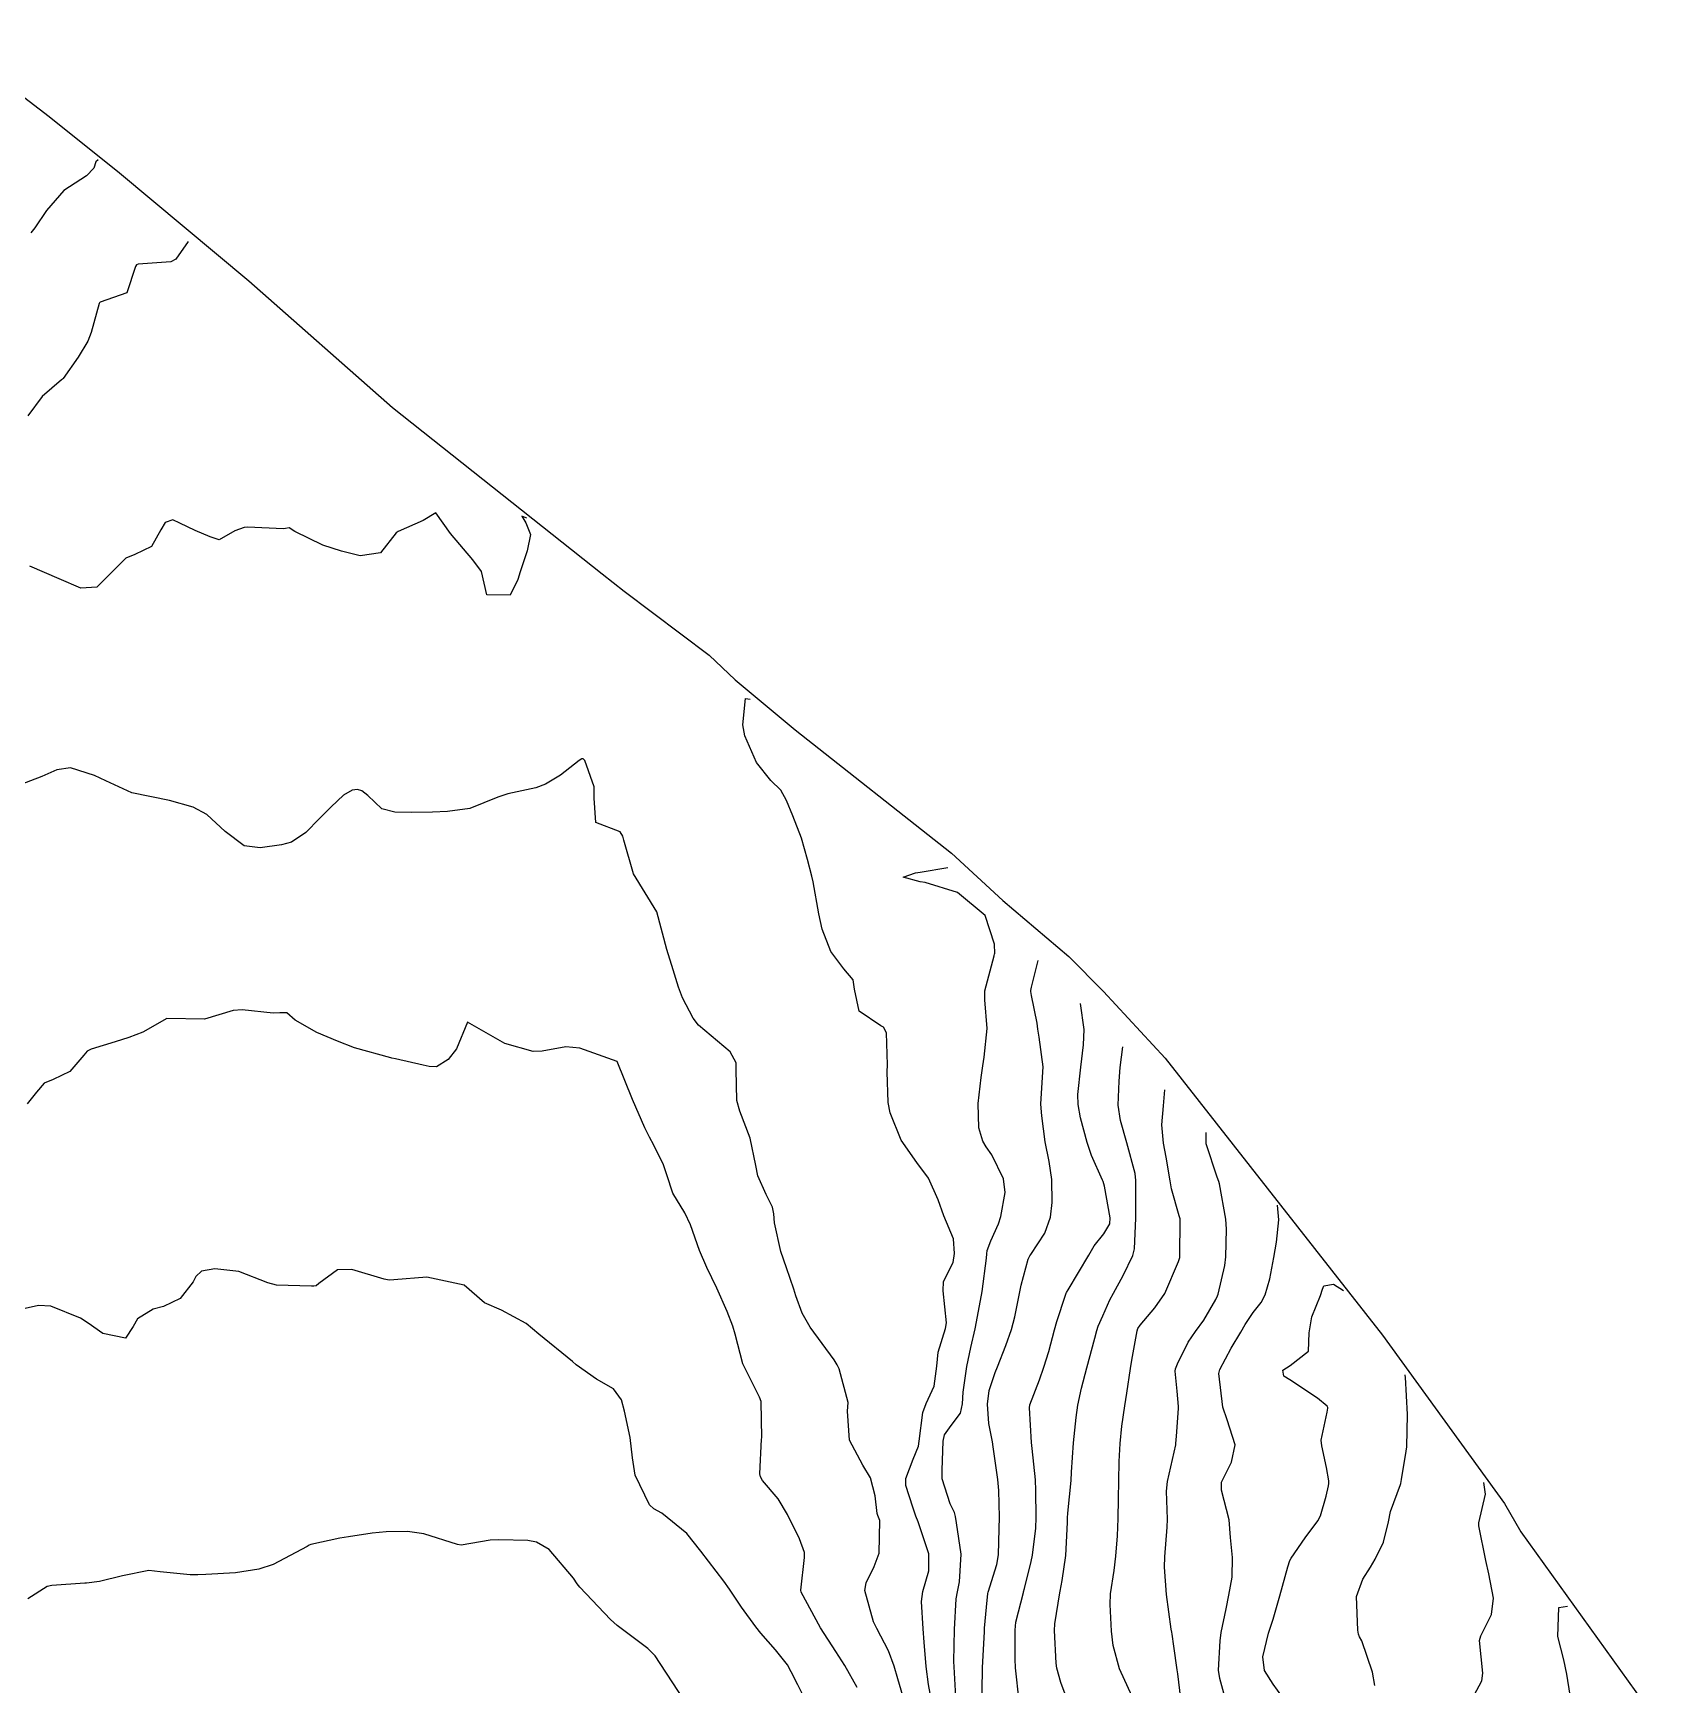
# Model space of a CAD drawing. Header units: metres. Extents: x 298520 to 308411, y 7433745 to 7450750.
# Drawn here: x 304518.4 to 304604.9, y 7439917.3 to 7440005.3 of the extents above; entities that cross this region are included whole.
import ezdxf

# ---------------------------------------------------------------- set-up
doc = ezdxf.new("R2010")
doc.units = ezdxf.units.M
doc.header["$LTSCALE"] = 10
for name, color, linetype in [('Area', 45, 'Continuous'), ('Curvas de Nivel 1m', 11, 'Continuous'), ('Curvas de Nivel 5m', 15, 'Continuous')]:
    doc.layers.add(name, color=color, linetype=linetype)

msp = doc.modelspace()

# ---------------------------------------------------------------- linework, layer by layer
at = {"layer": 'Area'}
msp.add_polyline3d([(304513.459, 7440005.252, 749.766), (304519.267, 7440000.804, 747.725), (304523, 7439997.812, 746.735), (304529.879, 7439992.064, 745.926), (304537.53, 7439985.319, 745.986), (304548.695, 7439976.478, 744.565), (304549.854, 7439975.551, 744.535), (304554.384, 7439972.146, 744.736), (304555.764, 7439970.83, 744.736), (304558.965, 7439968.172, 744.935), (304567.279, 7439961.597, 757.706), (304570.02, 7439959.08, 756.456), (304573.538, 7439956.103, 757.456), (304575.371, 7439954.238, 758.617), (304578.659, 7439950.702, 765.088), (304590.229, 7439935.958, 753.778), (304596.718, 7439926.99, 768.089), (304597.578, 7439925.478, 754.839), (304604.938, 7439915.272, 756.958)], dxfattribs=at)
at = {"layer": 'Curvas de Nivel 1m', "flags": 128}
for points, elevation in [([(304521.863, 7439998.5), (304521.747, 7439998.391), (304521.64, 7439998.061), (304521.25, 7439997.657), (304520.043, 7439996.87), (304519.109, 7439995.802), (304518.504, 7439994.885), (304518.289, 7439994.619)], 747), ([(304526.653, 7439994.15), (304526.007, 7439993.214), (304525.739, 7439993.069), (304524.004, 7439992.949), (304523.915, 7439992.909), (304523.856, 7439992.821), (304523.385, 7439991.423), (304521.974, 7439990.926), (304521.932, 7439990.892), (304521.919, 7439990.851), (304521.501, 7439989.311), (304521.319, 7439988.856), (304520.802, 7439987.999), (304519.996, 7439986.869), (304519.965, 7439986.827), (304519.922, 7439986.795), (304518.878, 7439985.916), (304518.127, 7439984.888)], 746), ([(304564.814, 7439916.324), (304564.432, 7439917.656), (304564.225, 7439918.333), (304563.933, 7439919.15), (304563.309, 7439920.347), (304563.138, 7439920.701), (304562.678, 7439922.355), (304562.748, 7439922.774), (304563.176, 7439923.637), (304563.438, 7439924.346), (304563.474, 7439926.081), (304563.363, 7439926.348), (304563.329, 7439926.463), (304563.223, 7439927.399), (304562.97, 7439928.353), (304562.562, 7439929.034), (304561.858, 7439930.364), (304561.742, 7439931.899), (304561.787, 7439932.365), (304561.301, 7439934.164), (304561.202, 7439934.371), (304561.036, 7439934.644), (304559.76, 7439936.386), (304559.34, 7439937.127), (304559.002, 7439938.048), (304558.889, 7439938.397), (304558.494, 7439939.533), (304558.207, 7439940.407), (304557.87, 7439941.939), (304557.825, 7439942.414), (304557.759, 7439942.767), (304557.413, 7439943.43), (304556.981, 7439944.424), (304556.867, 7439944.987), (304556.573, 7439946.429), (304556.025, 7439947.874), (304555.859, 7439948.436), (304555.829, 7439950.097), (304555.818, 7439950.437), (304555.502, 7439951.033), (304553.826, 7439952.457), (304553.527, 7439952.827), (304552.969, 7439953.9), (304552.76, 7439954.472), (304552.473, 7439955.397), (304552.125, 7439956.482), (304551.593, 7439958.49), (304550.356, 7439960.503), (304549.849, 7439962.298), (304549.796, 7439962.508), (304549.645, 7439962.739), (304548.357, 7439963.237), (304548.257, 7439964.531), (304548.266, 7439965.128), (304547.776, 7439966.539), (304547.684, 7439966.621), (304547.607, 7439966.618), (304547.469, 7439966.542), (304546.47, 7439965.757), (304545.67, 7439965.282), (304545.155, 7439965.078), (304543.665, 7439964.762), (304543.133, 7439964.588), (304541.657, 7439963.99), (304540.456, 7439963.821), (304539.654, 7439963.782), (304538.528, 7439963.767), (304537.654, 7439963.794), (304536.966, 7439963.97), (304536.222, 7439964.672), (304535.905, 7439964.916), (304535.666, 7439964.993), (304535.391, 7439964.958), (304534.924, 7439964.687), (304534.275, 7439964.075), (304533.65, 7439963.446), (304532.918, 7439962.711), (304532.16, 7439962.197), (304531.633, 7439962.049), (304530.488, 7439961.883), (304529.632, 7439961.995), (304528.626, 7439962.76), (304527.652, 7439963.658), (304526.928, 7439964.053), (304525.659, 7439964.399), (304523.663, 7439964.82), (304522.273, 7439965.445), (304521.672, 7439965.742), (304520.389, 7439966.15), (304519.675, 7439966.041), (304518.873, 7439965.676), (304517.666, 7439965.228)], 744), ([(304567.509, 7439916.706), (304567.423, 7439918.295), (304567.412, 7439918.592), (304567.447, 7439920.295), (304567.541, 7439921.911), (304567.599, 7439922.293), (304567.707, 7439922.831), (304567.803, 7439924.291), (304567.546, 7439925.957), (304567.489, 7439926.296), (304567.437, 7439926.518), (304567.22, 7439926.974), (304566.794, 7439928.304), (304566.782, 7439928.761), (304566.834, 7439930.304), (304566.906, 7439930.656), (304567.266, 7439931.15), (304567.767, 7439931.802), (304567.871, 7439932.291), (304567.914, 7439932.916), (304568.095, 7439934.288), (304568.315, 7439935.287), (304568.551, 7439936.282), (304568.673, 7439936.94), (304568.921, 7439938.276), (304569.142, 7439940.045), (304569.158, 7439940.273), (304569.187, 7439940.462), (304569.383, 7439940.965), (304569.785, 7439941.878), (304569.906, 7439942.265), (304570.134, 7439943.545), (304570.06, 7439944.264), (304569.436, 7439945.556), (304569.135, 7439945.97), (304568.947, 7439946.277), (304568.748, 7439946.986), (304568.703, 7439948.282), (304568.865, 7439949.658), (304568.954, 7439950.278), (304569.026, 7439950.751), (304569.18, 7439952.275), (304569.051, 7439953.79), (304569.052, 7439954.277), (304569.562, 7439956.145), (304569.581, 7439956.251), (304569.585, 7439956.27), (304569.57, 7439956.757), (304569.068, 7439958.278), (304567.605, 7439959.506), (304565.885, 7439960.042), (304565.611, 7439960.08), (304564.718, 7439960.329), (304565.376, 7439960.563), (304565.617, 7439960.598), (304567.083, 7439960.84)], 746), ([(304568.896, 7439916.273), (304568.93, 7439918.091), (304568.94, 7439918.273), (304569.032, 7439920.171), (304569.037, 7439920.271), (304569.042, 7439920.363), (304569.151, 7439921.47), (304569.224, 7439922.207), (304569.24, 7439922.269), (304569.702, 7439923.74), (304569.788, 7439924.264), (304569.824, 7439925.643), (304569.834, 7439926.264), (304569.803, 7439927.688), (304569.754, 7439928.265), (304569.506, 7439930.012), (304569.459, 7439930.268), (304569.268, 7439931.257), (304569.197, 7439932.271), (304569.29, 7439933.007), (304569.603, 7439933.964), (304569.724, 7439934.266), (304570.169, 7439935.407), (304570.469, 7439936.259), (304570.657, 7439936.933), (304570.928, 7439938.254), (304570.998, 7439938.612), (304571.37, 7439939.989), (304571.449, 7439940.173), (304571.505, 7439940.249), (304572.259, 7439941.373), (304572.548, 7439942.239), (304572.638, 7439943.01), (304572.627, 7439944.238), (304572.476, 7439945.196), (304572.269, 7439946.242), (304572.086, 7439947.621), (304572.031, 7439948.244), (304572.071, 7439948.834), (304572.165, 7439950.24), (304571.947, 7439951.813), (304571.882, 7439952.245), (304571.839, 7439952.559), (304571.541, 7439954.027), (304571.504, 7439954.25), (304571.507, 7439954.287), (304571.545, 7439954.466), (304571.903, 7439955.9)], 747), ([(304562.268, 7439917.192), (304561.609, 7439918.365), (304561.12, 7439919.114), (304560.304, 7439920.378), (304559.282, 7439922.268), (304559.257, 7439922.389), (304559.452, 7439924.115), (304559.462, 7439924.387), (304559.194, 7439925.112), (304558.557, 7439926.4), (304558.058, 7439927.244), (304557.231, 7439928.215), (304557.112, 7439928.421), (304557.077, 7439928.579), (304557.179, 7439930.421), (304557.181, 7439930.494), (304557.148, 7439932.421), (304557.06, 7439932.648), (304556.175, 7439934.431), (304555.763, 7439935.999), (304555.647, 7439936.437), (304555.341, 7439937.22), (304554.789, 7439938.446), (304554.26, 7439939.555), (304553.87, 7439940.455), (304553.393, 7439941.829), (304553.084, 7439942.465), (304552.445, 7439943.506), (304552.13, 7439944.479), (304551.958, 7439945.011), (304551.439, 7439946.057), (304551.209, 7439946.492), (304550.966, 7439946.979), (304550.3, 7439948.502), (304549.493, 7439950.51), (304547.503, 7439951.219), (304546.756, 7439951.295), (304545.501, 7439951.073), (304545.012, 7439951.053), (304543.506, 7439951.482), (304541.523, 7439952.61), (304540.931, 7439951.186), (304540.489, 7439950.62), (304539.877, 7439950.238), (304539.489, 7439950.244), (304539.172, 7439950.317), (304537.691, 7439950.657), (304537.494, 7439950.701), (304537.445, 7439950.709), (304535.501, 7439951.235), (304534.603, 7439951.592), (304533.513, 7439952.054), (304532.354, 7439952.718), (304531.9, 7439953.098), (304531.527, 7439953.112), (304531.174, 7439953.086), (304529.528, 7439953.259), (304529.056, 7439953.226), (304527.523, 7439952.77), (304525.523, 7439952.8), (304524.25, 7439952.074), (304523.507, 7439951.791), (304522.779, 7439951.556), (304521.498, 7439951.179), (304521.281, 7439951.068), (304521.098, 7439950.854), (304520.361, 7439949.985), (304519.48, 7439949.562), (304518.99, 7439949.363), (304518.586, 7439948.879), (304518.091, 7439948.259)], 743), ([(304570.877, 7439916.47), (304570.692, 7439918.254), (304570.668, 7439918.703), (304570.67, 7439920.255), (304570.717, 7439920.676), (304571.11, 7439922.251), (304571.118, 7439922.296), (304571.165, 7439922.467), (304571.524, 7439923.902), (304571.588, 7439924.246), (304571.772, 7439925.677), (304571.793, 7439926.244), (304571.781, 7439927.69), (304571.759, 7439928.245), (304571.574, 7439929.923), (304571.544, 7439930.247), (304571.439, 7439932.09), (304571.462, 7439932.248), (304571.962, 7439933.577), (304572.193, 7439934.241), (304572.459, 7439935.091), (304572.771, 7439936.236), (304572.892, 7439936.672), (304573.351, 7439938.087), (304573.389, 7439938.193), (304573.402, 7439938.229), (304573.486, 7439938.359), (304574.601, 7439940.212), (304574.886, 7439940.702), (304575.39, 7439941.35), (304575.71, 7439941.885), (304575.737, 7439942.197), (304575.42, 7439943.887), (304575.355, 7439944.134), (304575.325, 7439944.201), (304574.737, 7439945.511), (304574.506, 7439946.214), (304574.156, 7439947.526), (304574.019, 7439948.222), (304574.013, 7439948.757), (304574.169, 7439950.213), (304574.315, 7439951.407), (304574.338, 7439952.212), (304574.153, 7439953.6)], 748), ([(304573.434, 7439916.562), (304573.105, 7439917.458), (304572.896, 7439918.232), (304572.858, 7439918.49), (304572.763, 7439920.234), (304572.788, 7439920.583), (304573.053, 7439922.231), (304573.066, 7439922.329), (304573.17, 7439922.897), (304573.364, 7439924.227), (304573.453, 7439925.982), (304573.458, 7439926.226), (304573.474, 7439926.485), (304573.645, 7439928.224), (304573.677, 7439928.663), (304573.786, 7439930.222), (304573.921, 7439931.573), (304574.007, 7439932.219), (304574.203, 7439933.128), (304574.486, 7439934.212), (304574.912, 7439935.799), (304575.018, 7439936.205), (304575.096, 7439936.434), (304575.335, 7439936.988), (304575.716, 7439937.828), (304575.91, 7439938.194), (304576.417, 7439939.134), (304576.931, 7439940.184), (304577.022, 7439940.54), (304577.089, 7439942.183), (304577.09, 7439942.499), (304577.104, 7439944.183), (304577.058, 7439944.552), (304576.623, 7439946.188), (304576.277, 7439947.375), (304576.148, 7439948.193), (304576.201, 7439949.478), (304576.265, 7439950.192), (304576.403, 7439951.3)], 749), ([(304579.542, 7439916.146), (304579.33, 7439917.929), (304579.302, 7439918.148), (304579.125, 7439919.393), (304579.023, 7439920.043), (304579.005, 7439920.152), (304578.983, 7439920.305), (304578.734, 7439922.156), (304578.617, 7439923.598), (304578.633, 7439924.158), (304578.771, 7439925.729), (304578.782, 7439926.156), (304578.726, 7439927.655), (304578.773, 7439928.157), (304579.217, 7439930.115), (304579.223, 7439930.15), (304579.226, 7439930.178), (304579.259, 7439930.581), (304579.375, 7439932.056), (304579.371, 7439932.149), (304579.291, 7439932.979), (304579.183, 7439934.033), (304579.198, 7439934.152), (304579.306, 7439934.429), (304579.879, 7439935.582), (304580.272, 7439936.141), (304580.72, 7439936.748), (304581.349, 7439937.844), (304581.444, 7439938.037), (304581.481, 7439938.129), (304581.836, 7439939.657), (304581.891, 7439940.125), (304581.924, 7439941.595), (304581.888, 7439942.125), (304581.548, 7439944.003), (304581.513, 7439944.129), (304581.425, 7439944.36), (304580.834, 7439946.136), (304580.843, 7439946.74)], 751), ([(304581.994, 7439916.121), (304581.56, 7439917.674), (304581.495, 7439918.126), (304581.578, 7439919.676), (304581.641, 7439920.125), (304581.895, 7439921.379), (304582.053, 7439922.121), (304582.218, 7439923.074), (304582.238, 7439924.119), (304582.129, 7439925.185), (304582.058, 7439926.121), (304581.653, 7439927.7), (304581.662, 7439928.126), (304582.179, 7439929.185), (304582.387, 7439930.119), (304581.953, 7439931.443), (304581.72, 7439932.126), (304581.511, 7439933.918), (304581.567, 7439934.127), (304582.178, 7439935.258), (304582.687, 7439936.116), (304582.915, 7439936.528), (304583.339, 7439937.162), (304583.761, 7439937.69), (304583.981, 7439938.101), (304584.219, 7439938.955), (304584.437, 7439940.094), (304584.574, 7439940.903), (304584.711, 7439942.09), (304584.633, 7439942.87)], 752), ([(304559.582, 7439916.385), (304559.102, 7439917.345), (304558.758, 7439918.043), (304558.555, 7439918.398), (304557.922, 7439919.209), (304557.13, 7439920.097), (304556.862, 7439920.423), (304556.102, 7439921.477), (304555.464, 7439922.437), (304555.167, 7439922.856), (304553.951, 7439924.452), (304553.197, 7439925.394), (304551.869, 7439926.48), (304551.434, 7439926.706), (304551.217, 7439926.916), (304550.449, 7439928.498), (304550.314, 7439929.428), (304550.185, 7439930.501), (304549.876, 7439931.902), (304549.717, 7439932.506), (304549.289, 7439933.087), (304548.385, 7439933.614), (304547.301, 7439934.373), (304547.106, 7439934.542), (304545.325, 7439936.013), (304544.641, 7439936.567), (304543.34, 7439937.275), (304542.42, 7439937.67), (304541.353, 7439938.61), (304539.357, 7439939.043), (304537.601, 7439938.902), (304537.355, 7439938.876), (304537.083, 7439938.935), (304535.361, 7439939.449), (304534.613, 7439939.435), (304533.62, 7439938.697), (304533.472, 7439938.579), (304533.352, 7439938.56), (304533.213, 7439938.563), (304531.352, 7439938.62), (304530.904, 7439938.734), (304529.359, 7439939.344), (304528.075, 7439939.485), (304527.359, 7439939.35), (304527.067, 7439939.071), (304526.928, 7439938.784), (304526.234, 7439937.901), (304525.34, 7439937.485), (304524.8, 7439937.344), (304523.963, 7439936.814), (304523.738, 7439936.405), (304523.317, 7439935.791), (304522.121, 7439936.038), (304521.329, 7439936.594), (304520.925, 7439936.854), (304519.339, 7439937.501), (304518.693, 7439937.523), (304517.336, 7439937.228)], 742), ([(304585.096, 7439916.413), (304584.396, 7439917.381), (304583.95, 7439918.097), (304583.849, 7439918.827), (304584.159, 7439920.095), (304584.397, 7439920.839), (304584.757, 7439922.086), (304585.178, 7439923.625), (304585.3, 7439923.961), (304585.361, 7439924.078), (304586.1, 7439925.164), (304586.778, 7439926.064), (304586.927, 7439926.343), (304587.223, 7439927.386), (304587.351, 7439927.938), (304587.37, 7439928.058), (304587.373, 7439928.197), (304587.241, 7439928.913), (304586.991, 7439930.063), (304586.952, 7439930.369), (304587.28, 7439931.853), (304587.32, 7439932.059), (304587.32, 7439932.096), (304587.284, 7439932.179), (304586.762, 7439932.592), (304585.298, 7439933.574), (304584.979, 7439933.764), (304584.914, 7439934.086), (304585.305, 7439934.332), (304586.289, 7439935.095), (304586.328, 7439936.07), (304586.471, 7439936.933), (304586.929, 7439938.064), (304587.025, 7439938.394), (304587.106, 7439938.57), (304587.619, 7439938.66), (304588.143, 7439938.33)], 753), ([(304589.822, 7439917.306), (304589.699, 7439918.024), (304589.129, 7439919.677), (304589.005, 7439919.905), (304588.951, 7439920.033), (304588.916, 7439920.253), (304588.841, 7439922.035), (304589.172, 7439922.97), (304589.593, 7439923.611), (304589.836, 7439924.023), (304590.274, 7439924.937), (304590.55, 7439926.017), (304590.656, 7439926.571), (304591.185, 7439928.01), (304591.194, 7439928.049), (304591.235, 7439928.265), (304591.484, 7439929.774), (304591.511, 7439930.007), (304591.55, 7439931.736), (304591.442, 7439933.723), (304591.436, 7439933.804), (304591.433, 7439933.84)], 754), ([(304553.093, 7439916.47), (304551.781, 7439918.483), (304551.513, 7439918.88), (304551.121, 7439919.274), (304549.488, 7439920.506), (304549.138, 7439920.818), (304547.495, 7439922.535), (304547.354, 7439922.726), (304547.168, 7439923.028), (304545.865, 7439924.553), (304545.189, 7439924.938), (304544.731, 7439925.023), (304543.19, 7439925.064), (304542.737, 7439925.039), (304541.185, 7439924.782), (304540.993, 7439924.804), (304539.194, 7439925.378), (304538.337, 7439925.501), (304537.195, 7439925.484), (304536.455, 7439925.407), (304535.191, 7439925.218), (304534.729, 7439925.145), (304533.185, 7439924.819), (304533.104, 7439924.781), (304532.989, 7439924.703), (304531.173, 7439923.749), (304530.411, 7439923.497), (304529.169, 7439923.31), (304527.605, 7439923.212), (304527.167, 7439923.199), (304526.755, 7439923.196), (304525.169, 7439923.365), (304524.555, 7439923.42), (304523.166, 7439923.139), (304521.933, 7439922.838), (304521.253, 7439922.758), (304521.161, 7439922.752), (304519.398, 7439922.629), (304519.158, 7439922.573), (304518.117, 7439921.917)], 741), ([(304600.208, 7439916.791), (304600.038, 7439917.906), (304599.882, 7439918.67), (304599.554, 7439919.914), (304599.614, 7439921.456), (304600.073, 7439921.53)], 756)]:
    msp.add_lwpolyline(points, dxfattribs=dict(at, elevation=elevation))
at = {"layer": 'Curvas de Nivel 5m', "flags": 128}
for points, elevation in [([(304544.683, 7439979.44), (304544.407, 7439979.535), (304544.62, 7439979.185), (304544.877, 7439978.57), (304544.691, 7439977.7), (304544.324, 7439976.575), (304544.208, 7439976.167), (304543.79, 7439975.337), (304542.545, 7439975.354), (304542.264, 7439976.603), (304541.812, 7439977.221), (304540.625, 7439978.622), (304539.844, 7439979.723), (304539.166, 7439979.31), (304537.834, 7439978.722), (304537.726, 7439978.652), (304536.898, 7439977.583), (304535.814, 7439977.43), (304534.823, 7439977.685), (304533.822, 7439978.001), (304532.332, 7439978.723), (304532.027, 7439978.92), (304531.834, 7439978.879), (304531.707, 7439978.858), (304529.835, 7439978.962), (304529.646, 7439978.941), (304529.148, 7439978.757), (304528.307, 7439978.284), (304527.828, 7439978.446), (304527.029, 7439978.782), (304526.21, 7439979.168), (304525.838, 7439979.352), (304525.435, 7439979.206), (304525.197, 7439978.806), (304524.704, 7439977.927), (304523.813, 7439977.507), (304523.333, 7439977.304), (304522.859, 7439976.834), (304521.792, 7439975.767), (304520.943, 7439975.707), (304519.796, 7439976.202), (304518.223, 7439976.886)], 745), ([(304566.248, 7439916.308), (304566.052, 7439917.362), (304565.94, 7439918.312), (304565.823, 7439919.616), (304565.777, 7439920.314), (304565.694, 7439921.775), (304565.762, 7439922.314), (304566.076, 7439923.409), (304566.076, 7439924.311), (304565.502, 7439926.024), (304565.39, 7439926.318), (304565.218, 7439926.803), (304564.848, 7439927.945), (304564.857, 7439928.326), (304565.243, 7439929.356), (304565.52, 7439930.048), (304565.567, 7439930.317), (304565.752, 7439931.839), (304565.939, 7439932.313), (304566.361, 7439933.241), (304566.498, 7439934.308), (304566.578, 7439935.039), (304566.973, 7439936.304), (304567.025, 7439936.606), (304566.847, 7439938.305), (304566.853, 7439938.81), (304567.368, 7439939.819), (304567.44, 7439940.299), (304567.385, 7439941.079), (304566.877, 7439942.305), (304566.571, 7439943.149), (304566.059, 7439944.314), (304565.431, 7439945.145), (304564.612, 7439946.328), (304564.013, 7439947.786), (304563.905, 7439948.336), (304563.867, 7439949.959), (304563.886, 7439950.336), (304563.822, 7439952.034), (304563.662, 7439952.339), (304563.524, 7439952.42), (304562.37, 7439953.196), (304562.126, 7439954.361), (304562.043, 7439954.858), (304561.554, 7439955.446), (304560.865, 7439956.377), (304560.408, 7439957.554), (304560.227, 7439958.384), (304559.914, 7439960.083), (304559.85, 7439960.388), (304559.626, 7439961.271), (304559.301, 7439962.395), (304558.848, 7439963.595), (304558.507, 7439964.407), (304558.205, 7439964.949), (304557.673, 7439965.472), (304556.9, 7439966.428), (304556.292, 7439967.846), (304556.174, 7439968.435), (304556.317, 7439969.844), (304556.563, 7439969.8)], 745), ([(304577.094, 7439916.299), (304576.226, 7439918.189), (304575.889, 7439919.429), (304575.803, 7439920.193), (304575.728, 7439921.621), (304575.754, 7439922.194), (304575.936, 7439923.432), (304576.033, 7439924.192), (304576.113, 7439925.277), (304576.153, 7439926.191), (304576.17, 7439927.244), (304576.182, 7439928.191), (304576.206, 7439929.228), (304576.261, 7439930.19), (304576.348, 7439931.107), (304576.502, 7439932.188), (304576.617, 7439932.86), (304576.81, 7439934.185), (304576.879, 7439934.613), (304577.167, 7439936.182), (304577.207, 7439936.299), (304577.327, 7439936.482), (304578.1, 7439937.41), (304578.636, 7439938.161), (304579.37, 7439939.868), (304579.435, 7439940.086), (304579.442, 7439940.149), (304579.454, 7439942.098), (304579.447, 7439942.15), (304579.404, 7439942.296), (304578.997, 7439943.735), (304578.921, 7439944.158), (304578.706, 7439945.431), (304578.563, 7439946.163), (304578.479, 7439947.143), (304578.576, 7439948.163), (304578.643, 7439949)], 750), ([(304595.101, 7439916.784), (304595.509, 7439917.554), (304595.563, 7439917.956), (304595.39, 7439919.698), (304595.449, 7439919.957), (304596.024, 7439921.077), (304596.128, 7439921.95), (304595.883, 7439923.246), (304595.723, 7439923.955), (304595.355, 7439925.805), (304595.357, 7439925.958), (304595.698, 7439927.483), (304595.613, 7439928.11)], 755)]:
    msp.add_lwpolyline(points, dxfattribs=dict(at, elevation=elevation))

doc.saveas('drawing.dxf')
